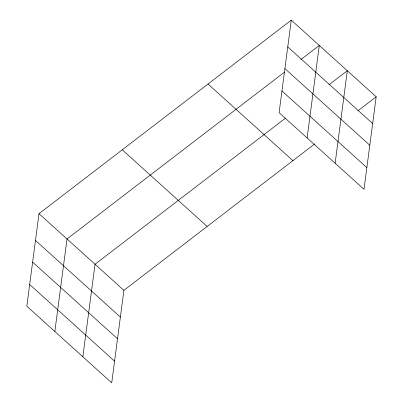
<?xml version="1.0" encoding="UTF-8"?>
<svg xmlns="http://www.w3.org/2000/svg" width="403" height="403" viewBox="0 0 403 403"><rect width="100%" height="100%" fill="white"/><g stroke="black" fill="none" stroke-linecap="round" stroke-linejoin="round"><path stroke-width="0.6" d="M291.278 20.15L279.098 112.679L364 189.319L376.185 96.791L291.278 20.15L39 213.681L26.815 306.209L111.722 382.85L123.902 290.321L314.733 143.926M54.838 331.503L67.019 238.969L284.609 72.051M82.857 356.791L95.037 264.262L285.369 118.25M307.116 137.972L319.297 45.438L300.96 59.508M335.135 163.26L347.315 70.732L328.979 84.796M357.849 110.855L376.185 96.791M287.757 46.904L372.659 123.545M284.896 68.611L369.803 145.251M281.954 90.977L366.861 167.613M208.024 84.015L292.931 160.651M122.25 149.815L207.157 226.456M39 213.681L123.902 290.321M35.474 240.435L120.381 317.075M32.618 262.141L117.525 338.782M29.676 284.508L114.578 361.143"/></g></svg>
